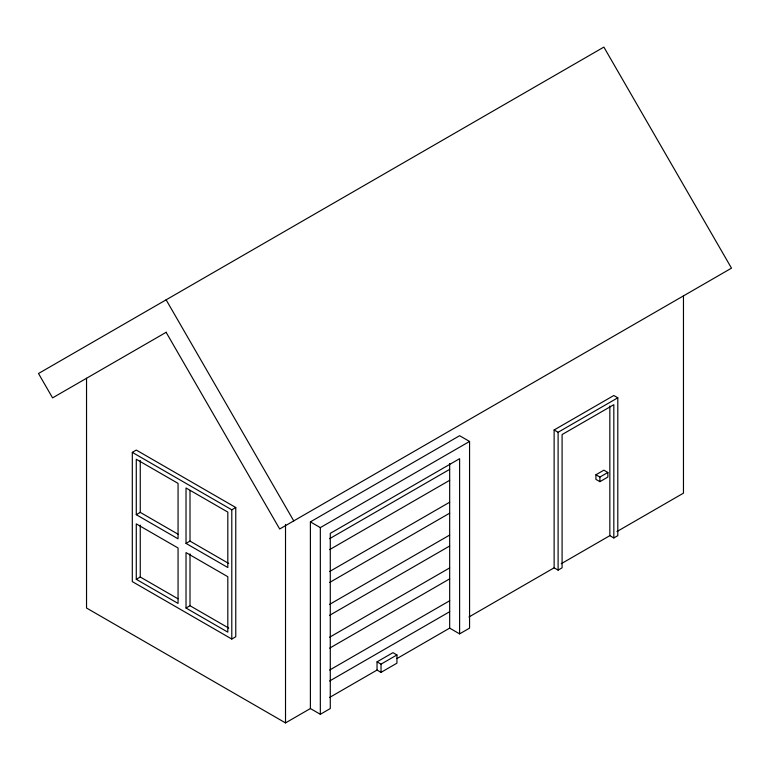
<?xml version="1.0" encoding="UTF-8"?>
<svg xmlns="http://www.w3.org/2000/svg" width="770" height="770" viewBox="0 0 770 770"><rect width="100%" height="100%" fill="white"/><g stroke="black" fill="none" stroke-linecap="round" stroke-linejoin="round"><path stroke-width="1.16" d="M166.33 332.197L52.572 397.878L38.5 373.508L603.872 47.095L731.5 268.153L279.683 529.009L166.127 332.313M132.305 452.365L136.28 450.065L235.764 507.507L235.764 636.742L231.789 639.042L132.305 581.61L132.305 452.365L231.789 509.807L235.764 507.507M136.28 514.687L178.062 538.817L178.062 483.387L136.28 459.257L136.28 514.687L140.256 512.387L177.966 534.159M186.022 543.408L227.814 567.529L227.814 512.098L186.022 487.978L186.022 543.408L190.007 541.108L228.728 563.467M136.28 579.309L178.062 603.43L178.062 547.999L136.28 523.879L136.28 579.309L140.256 577.009L177.966 598.781M86.538 378.272L86.538 608.031L285.516 722.905L310.387 708.544L310.387 521.868L459.613 435.714L469.565 441.451L469.565 628.128L459.613 633.874L449.67 628.128L397.079 658.494M310.387 521.868L320.33 527.614L469.565 441.451M186.022 608.031L227.814 632.151L227.814 576.72L186.022 552.6L186.022 608.031L190.007 605.73L228.728 628.089M329.647 538.663L449.67 469.363M329.647 549.607L449.67 480.316M468.959 616.991L554.13 567.817L554.13 429.968L613.825 395.501L617.8 397.801L617.8 535.66L613.825 537.951L609.84 535.66L561.215 563.727M554.13 429.968L558.106 432.268L617.8 397.801M329.647 571.504L449.67 502.213M329.647 582.457L449.67 513.166M329.647 604.354L449.67 535.063M329.647 615.307L449.67 546.007M595.913 474.772L603.872 470.172L607.857 472.472L607.857 477.063L599.897 481.664L595.913 479.364L595.913 474.772L599.897 477.063L607.857 472.472M329.647 637.204L449.67 567.913M329.647 648.157L449.67 578.857M329.647 670.054L449.67 600.754M329.647 680.998L449.67 611.707M377.04 670.064L377.04 661.854L392.96 652.662L396.935 654.962L396.935 663.172L381.025 672.364L377.04 670.064L329.608 697.447M377.04 661.854L381.025 664.144L396.935 654.962M616.943 531.56L683.462 493.147L683.462 295.873M554.13 567.817L558.106 570.118L562.09 567.817L562.09 434.559L613.825 404.693L613.825 537.951M310.387 708.544L320.33 714.291L330.282 708.544L330.282 533.36L459.613 458.689L459.613 633.874M166.127 299.828L293.755 520.886M609.84 406.002L609.84 535.66M599.897 477.063L599.897 481.664M558.106 432.268L558.106 570.118M449.67 463.502L449.67 628.128M381.025 664.144L381.025 672.364M320.33 527.614L320.33 714.291M285.516 524.428L285.516 722.905M231.789 509.807L231.789 639.042M190.007 490.394L190.007 541.108M190.007 553.842L190.007 605.73M140.256 460.499L140.256 512.387M140.256 525.121L140.256 577.009"/></g></svg>
